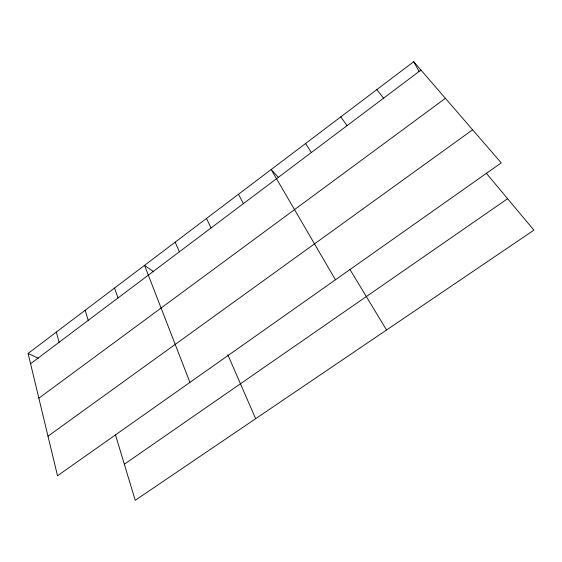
<?xml version="1.0" encoding="UTF-8"?>
<svg xmlns="http://www.w3.org/2000/svg" width="562" height="562" viewBox="0 0 562 562"><rect width="100%" height="100%" fill="white"/><g stroke="black" fill="none" stroke-linecap="round" stroke-linejoin="round"><path stroke-width="0.84" d="M28.1 353.442L413.723 61.687L501.234 162.889L57.507 475.768L28.1 353.442L38.293 358.233M30.573 363.726L420.966 70.067M38.862 398.191L445.399 98.322M47.995 436.196L472.607 129.78M124.335 464.219L507.598 198.702M153.742 271.797L144.539 265.348L189.935 382.392M278.19 177.135L271.158 169.555L335.451 279.785M486.137 173.04L533.9 230.146L135.231 500.313L115.526 435.023M376.835 89.597L383.579 98.195M340.797 116.861L347.056 125.663M305.58 143.507L311.376 152.506M349.908 269.43L386.558 329.992M413.723 61.687L419.034 71.423M238.478 194.276L243.416 203.627M206.493 218.47L211.038 227.975M227.842 354.798L255.661 418.704M175.189 242.159L179.355 251.811M114.529 288.053L117.971 297.979M85.129 310.294L88.234 320.347M56.326 332.086L59.108 342.258"/></g></svg>
